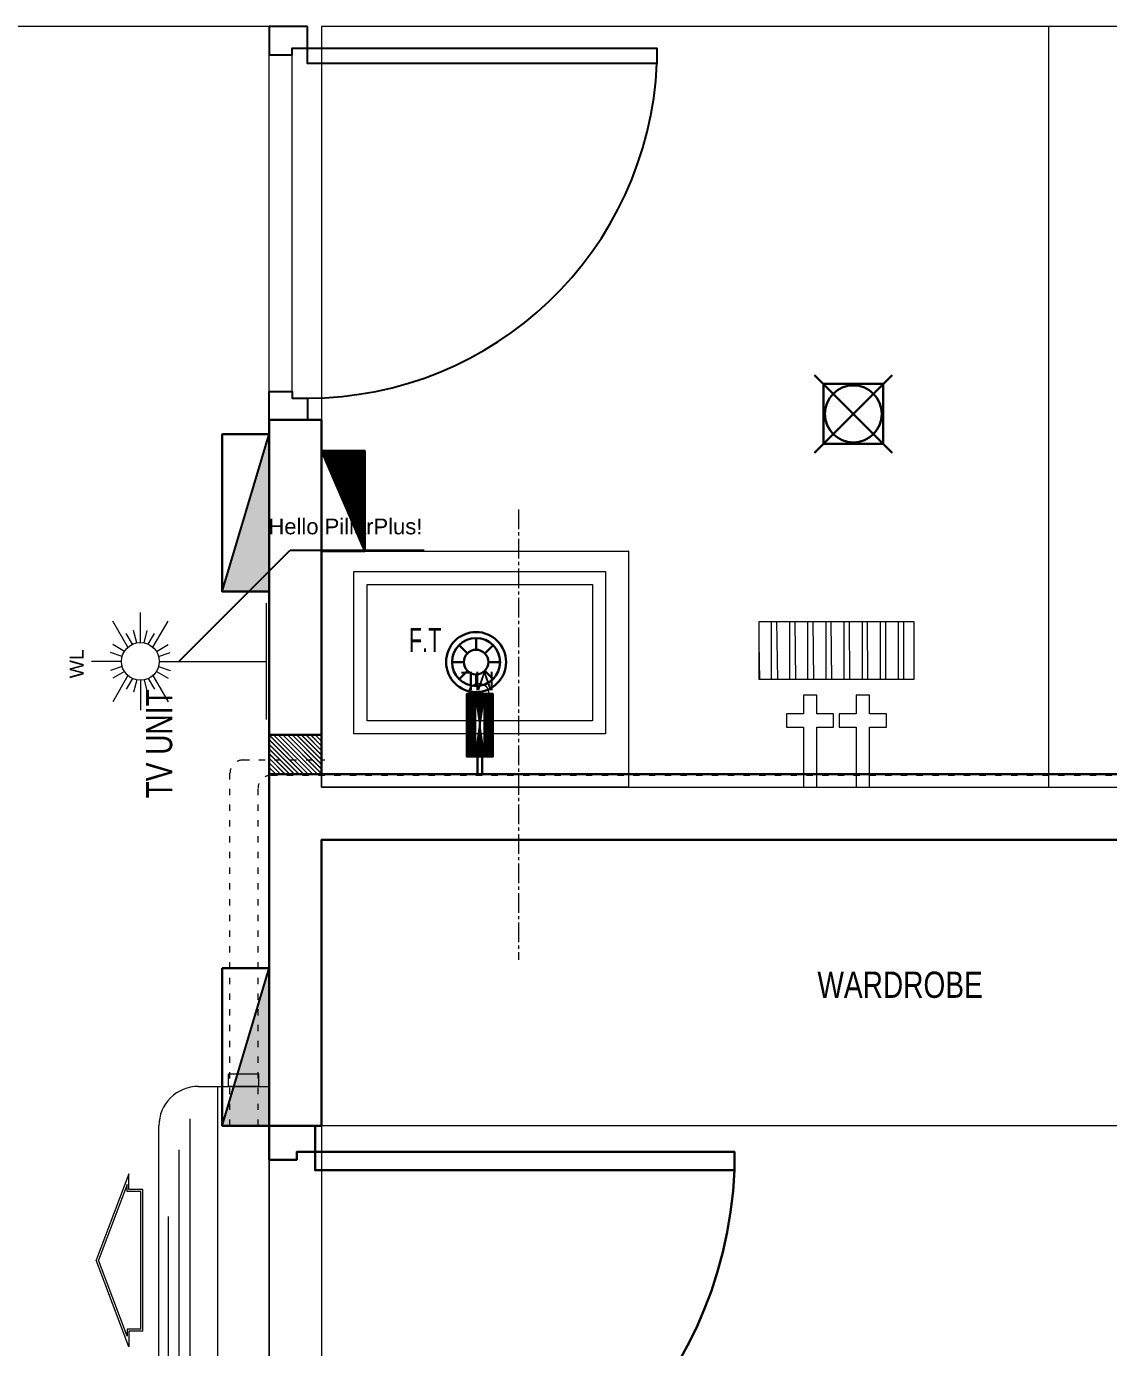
# Model space of a CAD drawing. Header units: millimetres. Extents: x 27934 to 36193, y -8056 to 1263.
# Drawn here: x 31154 to 33216, y -5320 to -2802 of the extents above; entities that cross this region are included whole.
import ezdxf

# ---------------------------------------------------------------- set-up
doc = ezdxf.new("R2010")
doc.units = ezdxf.units.MM
doc.header["$MEASUREMENT"] = 0
for name, pattern in [('ACAD_ISO03W100', [30, 12, -18]), ('CENTER2', [1.125, 0.75, -0.125, 0.125, -0.125]), ('DASHED', [0.75, 0.5, -0.25])]:
    doc.linetypes.add(name, pattern=pattern)
for name, color, linetype, lineweight in [('_MAA_Spec_Furniture', 251, 'Continuous', 13), ('door', 102, 'Continuous', 0), ('FUR', 9, 'Continuous', 9), ('FURNITURE', 250, 'Continuous', 13), ('OUTER', 6, 'Continuous', 35), ('PP-ROOM 1', 8, 'Continuous', 30), ('PP-ROOM 2', 8, 'Continuous', 30), ('PP-TOILET 3', 8, 'Continuous', 30), ('SAG RAG', 252, 'Continuous', 0), ('SH-Ele-Ceiling Light', 4, 'Continuous', 20), ('SH-Ele-Wall light', 6, 'Continuous', 20), ('SH-SLEEVE FOR AC', 170, 'DASHED', 5), ('WALL', 8, 'Continuous', 30), ('walls', 211, 'Continuous', 30)]:
    doc.layers.add(name, color=color, linetype=linetype, lineweight=lineweight)
for name, color, linetype in [('A-DOOR', 6, 'Continuous'), ('HI-WALL UNIT', 184, 'Continuous'), ('MIRROR LIGHT', 150, 'Continuous'), ('Pantry 1', 4, 'Continuous'), ('SH-DB', 7, 'Continuous'), ('TextLayer', 7, 'Continuous')]:
    doc.layers.add(name, color=color, linetype=linetype)
doc.styles.add('CEN', font='Century Gothic')
doc.styles.add('S2', font='romans.shx', dxfattribs={"width": 0.65, "height": 4})
doc.styles.get("Standard").update_dxf_attribs({"font": 'Arial.ttf'})
doc.styles.add('X-CORE NEW2$0$DIMTEXT', font='Romans.shx', dxfattribs={"width": 0.8})

# ---------------------------------------------------------------- blocks, each defined once
blk = doc.blocks.new('bulb')
at = {"layer": 'SH-Ele-Wall light', "lineweight": 20}
for p, q in [((24298.93087001696, -13831.35660733577), (24298.93087001696, -13825.72259361829)), ((24297.99686686989, -13831.48153992525), (24297.24462491642, -13829.31079325664)), ((24299.86487316404, -13831.48153992525), (24300.61711511751, -13829.31079325664)), ((24296.24708272736, -13832.58086403723), (24291.35390164513, -13829.7137310593)), ((24297.0525911927, -13831.89352823928), (24295.764404311, -13829.71770195053)), ((24300.80914884126, -13831.89352823928), (24302.09733572294, -13829.71770195053)), ((24301.61465730656, -13832.58086403723), (24306.50783838881, -13829.7137310593)), ((24295.44433661472, -13834.22225039364), (24293.12310717326, -13833.63519544736)), ((24295.70021888499, -13833.42974068117), (24293.69452703815, -13832.25489733205)), ((24302.16152114895, -13833.42974068117), (24304.16721299578, -13832.25489733205)), ((24302.41740341922, -13834.22225039364), (24304.73863286068, -13833.63519544736)), ((24295.37707338397, -13834.91040396875), (24289.74305966649, -13834.91040396875)), ((24295.44433661472, -13835.59855754389), (24293.12310717326, -13836.18561249018)), ((24295.70021888499, -13836.39106725634), (24293.69452703815, -13837.56591060545)), ((24302.16152114895, -13836.39106725634), (24304.16721299578, -13837.56591060545)), ((24302.41740341922, -13835.59855754389), (24304.73863286068, -13836.18561249018)), ((24302.48466664997, -13834.91040396875), (24308.11868036744, -13834.91040396875)), ((24296.24708272736, -13837.23994390029), (24291.35390164513, -13840.10707687822)), ((24297.0525911927, -13837.92727969824), (24295.764404311, -13840.10310598699)), ((24297.99686686989, -13838.33926801228), (24297.24462491642, -13840.5100146809)), ((24298.93087001696, -13838.46420060174), (24298.93087001697, -13858.61355559153)), ((24299.86487316404, -13838.33926801228), (24300.61711511751, -13840.5100146809)), ((24300.80914884126, -13837.92727969824), (24302.09733572294, -13840.10310598699)), ((24301.61465730656, -13837.23994390029), (24306.50783838881, -13840.10707687822)), ((24287.97238344823, -13858.61355559153), (24309.8893565857, -13858.61355559153))]:
    blk.add_line(p, q, dxfattribs=at)
blk.add_circle((24298.93087001696, -13834.91040396875), 3.553796632992451, dxfattribs=at)
at = {"layer": 'SH-Ele-Wall light', "color": 7}
blk.add_text('WL', height=2.613462370928194, rotation=3.9551647797e-06, dxfattribs=at).set_placement((24295.72928564184, -13824.24867445658))
blk = doc.blocks.new('A$C64614524')
at = {"layer": 'SAG RAG', "lineweight": 0}
for p, q in [((-8.521573195321253, 1.819e-12), (8.521573195317613, -1.819e-12)), ((-8.521573195321253, -1.819e-12), (-8.521573195321253, -1.655826635374975)), ((-8.28699121882164, -0.2345819764959742), (8.286991218818002, -0.2345819764996122)), ((-8.28699121882164, -0.2345819764977932), (-8.286991218825277, -1.89040861187459)), ((8.286991218818002, -0.2345819765014312), (8.286991218818002, -1.890408611876408)), ((8.521573195317613, -1.819e-12), (8.521573195317613, -1.655826635374975)), ((-10.40335497793785, -1.655826635374975), (0, -5.580614340677128)), ((-8.521573195321253, -1.655826635374975), (-10.40335497793785, -1.655826635374975)), ((-9.116973714622873, -1.890408611876408), (-3.638e-12, -5.329893895283021)), ((-8.28699121882164, -1.89040861187459), (-9.11697371462651, -1.89040861187459)), ((10.40335497793785, -1.655826635374975), (0, -5.580614340677128)), ((9.11697371462651, -1.89040861187459), (0, -5.32989389528484)), ((8.286991218818002, -1.890408611876408), (9.116973714622873, -1.89040861187459)), ((8.521573195317613, -1.655826635374975), (10.40335497793785, -1.655826635374975))]:
    blk.add_line(p, q, dxfattribs=at)
blk = doc.blocks.new('ERTRTRTRTRTRT')
at = {"layer": 'HI-WALL UNIT', "color": 8, "lineweight": 0}
for p, q in [((-31232277.08642934, -21984781.56810336, -2.7514181056e-06), (-31232277.08642934, -21984724.03428651, -2.7514181056e-06)), ((-31232277.08642934, -21984724.03428651, -2.7514181056e-06), (-31232253.24506675, -21984724.03428651, -2.7514181056e-06)), ((-31232253.24506675, -21984704.00000001, -2.7514181056e-06), (-31231203.24506674, -21984704.00000001, -2.7514181056e-06)), ((-31232253.24506675, -21984839.00000001, -2.7514181056e-06), (-31232253.24506675, -21984704.00000001, -2.7514181056e-06)), ((-31232253.24506675, -21984724.03428651, -2.7514181056e-06), (-31232253.24506675, -21984781.56810336, -2.7514181056e-06)), ((-31231203.24506674, -21984704.00000001, -2.7514181056e-06), (-31231203.24506674, -21984839.00000001, -2.7514181056e-06)), ((-31232253.24506675, -21984781.56810336, -2.7514181056e-06), (-31232277.08642934, -21984781.56810336, -2.7514181056e-06)), ((-31231203.24506674, -21984801.99432863, -2.7514181056e-06), (-31232253.24506675, -21984801.99432863, -2.7514181056e-06)), ((-31232191.28075048, -21984855.39738813, -2.7514181056e-06), (-31231265.20938302, -21984855.39738813, -2.7514181056e-06)), ((-31232132.12678051, -21984875.84357073, -2.7514181056e-06), (-31231324.36335299, -21984875.84357073, -2.7514181056e-06)), ((-31232005.36827345, -21984896.28975334, -2.7514181056e-06), (-31231451.12186004, -21984896.28975334, -2.7514181056e-06)), ((-31231278.24506675, -21984914, -2.7514181056e-06), (-31232178.24506675, -21984914, -2.7514181056e-06))]:
    blk.add_line(p, q, dxfattribs=at)
for centre, start, end in [((-31232178.24506675, -21984839.00000001, -2.7514181056e-06), 179.999999997154, 270.0000000028459), ((-31231278.24506675, -21984839.00000001, -2.7514181056e-06), 269.9999999971541, 2.8459094e-09)]:
    blk.add_arc(centre, 74.9999999962747, start, end, dxfattribs=at)
at = {"layer": 'HI-WALL UNIT', "xscale": -15.84481338223536, "yscale": 15.84481338223536, "zscale": 15.84481338316491}
for p in [(-31231921.8088698, -21984944.88885982, -2.7514181056e-06), (-31231534.75309514, -21984944.88885982, -2.7514181056e-06)]:
    blk.add_blockref('A$C64614524', p, dxfattribs=at)
blk = doc.blocks.new('*U220')
for points in [[(0, -0.5833333333333331), (0, 0.5833333333333331), (0.8666666666666664, 0.5833333333333331), (0.8666666666666664, -0.1166666666666666), (0.6666666666666666, -0.1166666666666666), (0.6666666666666666, -0.5833333333333331)], [(12, -0.5833333333333331), (12, 0.5833333333333331), (11.13333333333333, 0.5833333333333331), (11.13333333333333, -0.1166666666666666), (11.33333333333333, -0.1166666666666666), (11.33333333333333, -0.5833333333333331)], [(11.33333333333333, -0.5833333333333331), (11.33333333333333, -11.24092249254502), (10.86666666666666, -11.23978677713911), (10.86666666666666, -0.5833333333333331)]]:
    blk.add_lwpolyline(points, close=True)
at = {"color": 251}
blk.add_arc((11.33333333333333, -0.583333333333335), 10.66666666666666, 180, 267.4925092964127, dxfattribs=at)
blk = doc.blocks.new('A$C59AC3610')
at = {"layer": 'FUR'}
for points in [[(8.90137453098e-05, 6.267256038903722), (8.90137453098e-05, 5.267256038903721), (1.426215460320235, 5.267256038903721), (1.426215460320235, 3.98567448434187), (2.426215460320229, 3.98567448434187), (2.426215460320229, 5.267256038903721), (6.96726154055068, 5.267256038903721), (6.96726154055068, 6.267256038903722), (2.426215460320229, 6.267256038903722), (2.426215460320229, 7.548837593465576), (1.426215460320235, 7.548837593465576), (1.426215460320235, 6.267256038903722)], [(8.90137453098e-05, 2.281657548446673), (8.90137453098e-05, 1.281657548446672), (1.426215460320235, 1.281657548446672), (1.426215460320235, 7.59938848205e-05), (2.426215460320229, 7.59938848205e-05), (2.426215460320229, 1.281657548446672), (6.96726154055068, 1.281657548446672), (6.96726154055068, 2.281657548446673), (2.426215460320229, 2.281657548446673), (2.426215460320229, 3.563239103008526), (1.426215460320235, 3.563239103008526), (1.426215460320235, 2.281657548446673)]]:
    blk.add_lwpolyline(points, close=True, dxfattribs=at)
blk = doc.blocks.new('GRDST6')
at = {"layer": 'MIRROR LIGHT', "lineweight": 30, "ltscale": 0.6}
h = blk.add_hatch(dxfattribs=at)
h.set_pattern_fill('ANSI31', color=256)
h.set_pattern_definition([(45, (0, 0), (-0.0883883476483184, 0.0883883476483185), [])])
h.paths.add_polyline_path([(-29909156.45989812, -22409378.53622349), (-29909156.45989812, -22409270.05147804), (-29909201.63138909, -22409270.05147804), (-29909201.63138909, -22409378.53622349)])
edge = h.paths.add_edge_path(flags=17)
edge.add_line((-29909187.11813523, -22409378.53622349), (-29909187.11813523, -22409270.05147804))
edge.add_line((-29909170.97315199, -22409378.53622349), (-29909170.97315199, -22409270.05147804))
at = {"layer": 'MIRROR LIGHT', "color": 165, "lineweight": 30, "ltscale": 0.6, "true_color": 0x5e67af}
for p, q in [((-29909179.04564361, -22409239.46619081), (-29909212.69074701, -22409239.46619081)), ((-29909183.00834266, -22409270.05147804), (-29909183.00834266, -22409239.46619081)), ((-29909179.04564361, -22409239.46619081), (-29909145.4005402, -22409239.46619081)), ((-29909175.08294455, -22409270.05147804), (-29909175.08294455, -22409239.46619081))]:
    blk.add_line(p, q, dxfattribs=at)
at = {"layer": 'MIRROR LIGHT', "color": 4, "lineweight": 30}
for p, q in [((-29909187.11813523, -22409378.53622349), (-29909187.11813523, -22409270.05147804)), ((-29909170.97315199, -22409378.53622349), (-29909170.97315199, -22409270.05147804))]:
    blk.add_line(p, q, dxfattribs=at)
at = {"layer": 'MIRROR LIGHT', "lineweight": 30, "ltscale": 30}
blk.add_lwpolyline([(-29909156.45989812, -22409378.53622349), (-29909156.45989812, -22409270.05147804), (-29909201.63138909, -22409270.05147804), (-29909201.63138909, -22409378.53622349)], close=True, dxfattribs=at)
at = {"layer": 'MIRROR LIGHT', "lineweight": 30, "ltscale": 0.6, "insert": (-29909205.01494107, -22409384.89626065), "char_height": 32.09418464308237, "attachment_point": 1, "style": 'CEN'}
blk.add_mtext_dynamic_manual_height_columns('{\\C152;\\c12285479;ML}', width=59.84976617991924, gutter_width=66.86288467308826, heights=[0], dxfattribs=at)
blk = doc.blocks.new('SQUARE LIGHT')
at = {"layer": 'SH-Ele-Ceiling Light', "color": 174, "lineweight": 30}
for p, q in [((-31633700.84783625, -21510287.1482273), (-31633849.15216376, -21510138.85177271)), ((-31633700.85177269, -21510138.84783623), (-31633849.14822732, -21510287.15216378))]:
    blk.add_line(p, q, dxfattribs=at)
blk.add_lwpolyline([(-31633832.13397665, -21510155.8690564), (-31633717.86602337, -21510155.8690564), (-31633717.86602337, -21510270.13094363), (-31633832.13397665, -21510270.13094363)], close=True, dxfattribs=at)
at = {"layer": 'SH-Ele-Ceiling Light', "color": 4, "lineweight": 30}
blk.add_circle((-31633775, -21510213), 54.35273736945097, dxfattribs=at)
blk = doc.blocks.new('SB')
at = {"layer": 'walls'}
h = blk.add_hatch(dxfattribs=at)
h.set_pattern_fill('ANSI31', color=256, scale=12.86155694101865)
h.set_pattern_definition([(44.99999999999999, (-3439590.856696032, -8882.267528430682), (-1.136811766201399, 1.136811766201399), [])])
h.paths.add_polyline_path([(264793.492817469, -7326.645883553642), (264793.492817469, -6988.054378593528), (264647.1389807127, -6988.054378593528)])
blk.add_line((264647.1389807127, -6988.054378593528), (264793.492817469, -7326.645883553642), dxfattribs=at)
blk.add_lwpolyline([(264647.1389807127, -7326.645883553642), (264793.492817469, -7326.645883553642), (264793.492817469, -6988.054378593528), (264647.1389807127, -6988.054378593528)], close=True, dxfattribs=at)
blk = doc.blocks.new('LV')
at = {"layer": 'SH-DB'}
blk.add_hatch(color=30, dxfattribs=at).paths.add_polyline_path([(-31635188.24501903, -21511099), (-31635488.24501902, -21511009.76147956), (-31635488.24501902, -21511099)])
at = {"layer": 'SH-DB', "color": 30}
blk.add_line((-31635488.24501902, -21511009.76147955, -1.0477157255e-06), (-31635188.24501903, -21511099, -1.0477157255e-06), dxfattribs=at)
at = {"layer": 'SH-DB', "color": 30, "lineweight": 30, "elevation": -1.0477157255e-06}
blk.add_lwpolyline([(-31635188.24501903, -21511099), (-31635188.24501903, -21511009.76147955), (-31635488.24501902, -21511009.76147955), (-31635488.24501902, -21511099)], close=True, dxfattribs=at)
blk = doc.blocks.new('EPBX')
at = {"layer": 'SH-DB'}
blk.add_hatch(color=30, dxfattribs=at).paths.add_polyline_path([(-31634888.24501904, -21510353.96838622), (-31634977.48353947, -21510653.96838622), (-31634888.24501904, -21510653.96838622)])
at = {"layer": 'SH-DB', "color": 30}
blk.add_line((-31634977.48353949, -21510653.96838622), (-31634888.24501902, -21510353.96838622), dxfattribs=at)
at = {"layer": 'SH-DB', "color": 30, "lineweight": 30}
blk.add_lwpolyline([(-31634888.24501902, -21510353.96838622), (-31634977.48353949, -21510353.96838622), (-31634977.48353949, -21510653.96838622), (-31634888.24501902, -21510653.96838622)], close=True, dxfattribs=at)
blk = doc.blocks.new('ft')
at = {"layer": 'Pantry 1', "color": 4, "lineweight": 30}
for p, q in [((375735.9113771082, 228355.1510192758), (375735.2911272818, 228355.7712691021)), ((375736.5640482833, 228355.4213645283), (375736.5640482832, 228356.2985302448)), ((375737.2167194585, 228355.1510192758), (375737.8369692847, 228355.7712691022)), ((375735.6410318556, 228354.4983481006), (375734.7638661393, 228354.4983481006)), ((375737.4870647109, 228354.4983481007), (375738.3642304275, 228354.4983481007)), ((375735.9113771082, 228353.8456769255), (375735.291127282, 228353.2254270992)), ((375736.5640482833, 228353.575331673), (375736.5640482833, 228352.6981659566)), ((375737.2167194585, 228353.8456769255), (375737.8369692848, 228353.2254270992))]:
    blk.add_line(p, q, dxfattribs=at)
for radius in [2.25022768011874, 1.800182144094993, 0.923016427672627]:
    blk.add_circle((375736.5640482833, 228354.4983481007), radius, dxfattribs=at)
at = {"layer": 'Pantry 1', "color": 4, "linetype": 'Continuous', "lineweight": 13, "insert": (375733.9643462751, 228357.0588413651), "char_height": 1.800182144094993, "attachment_point": 3, "style": 'S2'}
blk.add_mtext_dynamic_manual_height_columns('{\\fArial|b0|i0|c0|p0;F.T}', width=3.387824005469537, gutter_width=20, heights=[0], dxfattribs=at)
blk = doc.blocks.new('CHANNEL')
at = {"layer": '_MAA_Spec_Furniture'}
h = blk.add_hatch(dxfattribs=at)
h.set_pattern_fill('ANSI32', color=253, scale=25, angle=224.9999999999998)
h.set_pattern_definition([(270, (-29048468.01845406, -31281408.99648974), (-9.375, -2.4e-15), []), (270, (-29048464.89345408, -31281412.12148973), (-9.375, -2.4e-15), [])])
h.paths.add_polyline_path([(-31633542.83786571, -21511016.99648974), (-31633542.83786571, -21510986.99648974), (-31633462.8378657, -21510986.99648974), (-31633462.8378657, -21511016.99648974)])
at = {"layer": '_MAA_Spec_Furniture', "color": 253, "elevation": 2.7514181056e-06}
blk.add_lwpolyline([(-31633542.83786571, -21511016.99648974), (-31633542.83786571, -21510986.99648974), (-31633462.8378657, -21510986.99648974), (-31633462.8378657, -21511016.99648974)], close=True, dxfattribs=at)
blk = doc.blocks.new('DOOR')
for points in [[(-31634800.74501904, -21511671.96838742), (-31634888.24501904, -21511671.96838745), (-31634888.24501902, -21511736.96838744), (-31634835.74501902, -21511736.96838743), (-31634835.74501902, -21511721.96838743), (-31634800.74501904, -21511721.96838742)], [(-31634800.74501904, -21511721.96838742), (-31634001.42583209, -21511721.9683872), (-31634001.51101073, -21511756.9683872), (-31634800.74501901, -21511756.96838742)], [(-31634800.74501878, -21512571.96838742), (-31634888.24501879, -21512571.96838745), (-31634888.24501881, -21512506.96838744), (-31634835.74501882, -21512506.96838743), (-31634835.7450188, -21512521.96838743), (-31634800.7450188, -21512521.96838743)]]:
    blk.add_lwpolyline(points, close=True)
at = {"color": 251}
blk.add_arc((-31634800.74501904, -21511721.96838742), 799.9999999999995, 270.0000000170755, 357.4925093135558, dxfattribs=at)
at = {"layer": 'door'}
blk.add_line((-31634888.24501904, -21512571.96838745, 2.340801951e-07), (-31634888.24501904, -21511671.96838745, 2.340801951e-07), dxfattribs=at)
blk = doc.blocks.new('zw$F949')
at = {"lineweight": 0, "ltscale": 60}
blk.add_circle((32015.69877703657, -4072.815952486386, 2.7514181056e-06), 19, dxfattribs=at)
at = {"layer": 'FUR'}
for points in [[(31777.81669649279, -3840.469596548967), (32257.45102375169, -3840.469596548967), (32257.45102375169, -4150.246862831552), (31777.81669649279, -4150.246862831552)], [(31802.81669649279, -3865.469596548967), (32232.4510237517, -3865.469596548967), (32232.4510237517, -4125.246862831555), (31802.81669649279, -4125.246862831555)]]:
    blk.add_lwpolyline(points, close=True, dxfattribs=at)

msp = doc.modelspace()

# ---------------------------------------------------------------- hatches: boundary and pattern name
at = {"layer": 'SH-SLEEVE FOR AC', "linetype": 'Continuous', "ltscale": 0.6}
h = msp.add_hatch(dxfattribs=at)
h.set_pattern_fill('ANSI31', color=1, scale=50, angle=90.00000000000006)
h.set_pattern_definition([(135, (-21932245.28994631, 31228491.44604642), (-4.419417382415923, -4.419417382415916), [])])
h.paths.add_polyline_path([(31616.1714035066, -4226.812091234168), (31616.1714035066, -4151.812091245346), (31716.17140349915, -4151.812091245346), (31716.17140349915, -4226.812091234168)])
h = msp.add_hatch(dxfattribs=at)
h.set_pattern_fill('ANSI31', color=1, scale=50, angle=89.99999999999999)
h.set_pattern_definition([(135, (9685381.41641499, 52740163.41428957), (-4.419417382415923, -4.419417382415916), [])])
h.paths.add_polyline_path([(31616.17140351777, -4226.836331966362), (31616.17140351777, -4151.836331966362), (31716.1714035066, -4151.836331966362), (31716.1714035066, -4226.836331966362)])

# ---------------------------------------------------------------- linework, layer by layer
at = {"layer": '_MAA_Spec_Furniture', "color": 150, "linetype": 'ACAD_ISO03W100'}
msp.add_lwpolyline([(31541.57876783778, -4896.79387925475), (31541.57876783778, -4224.812091256521, -0.4142135622858061), (31566.57876783778, -4199.812091263971), (31722.62489189749, -4199.812091263971)], format="xyb", dxfattribs=at)
at = {"layer": '_MAA_Spec_Furniture', "linetype": 'ACAD_ISO03W100'}
msp.add_lwpolyline([(31595.06659596955, -4896.789557307056), (31595.06659596955, -4253.812091263973, -0.4142135623294509), (31620.06659596955, -4228.812091256521), (34012.96788697859, -4228.812091256521, -0.4142135623294509), (34037.96788697859, -4253.812091263973), (34037.96788697859, -4428.312091263971, 0.4142135623294509), (34062.96788697859, -4453.31209125652), (34291.18964868953, -4453.31209125652)], format="xyb", dxfattribs=at)
at = {"layer": 'door', "ltscale": 0.6}
msp.add_line((31659.93965268676, -3497.669421407424, -1.4322163249e-06), (31659.93965252658, -2856.00275473579, -1.4322493583e-06), dxfattribs=at)
at = {"layer": 'FUR', "ltscale": 15}
msp.add_line((33101.19877775927, -2801.815952475212, 2.7514181056e-06), (33101.19877736812, -4251.815952687553, 2.7514181056e-06), dxfattribs=at)
at = {"layer": 'FUR'}
msp.add_line((33851.18965250795, -4896.787850516878, -2.751418107e-06), (31716.18965250795, -4896.787850516878), dxfattribs=at)
at = {"layer": 'FUR', "elevation": 2.7514181056e-06}
msp.add_lwpolyline([(32301.9134951288, -3801.815952486388), (32301.19877703657, -3801.815952486388), (32301.19877703657, -4251.815952486388), (31716.19877703657, -4251.815952486388), (31716.19877703657, -3801.815952486388), (32301.9134951288, -3801.815952486388)], dxfattribs=at)
at = {"layer": 'FURNITURE', "linetype": 'CENTER2', "ltscale": 50}
msp.add_line((32091.19877703284, -3722.184277984343, 2.7514181056e-06), (32091.19877703657, -4580.579804102918, 2.7514181056e-06), dxfattribs=at)
at = {"layer": 'PP-ROOM 1', "lineweight": 0, "ltscale": 60}
msp.add_lwpolyline([(31616.18965250795, -2801.812095067493), (28266.18965250795, -2801.812095067493), (28266.18965250795, -7641.766509435169), (31616.18965250795, -7641.766509435169)], close=True, dxfattribs=at)
at = {"layer": 'PP-ROOM 2', "lineweight": 0, "ltscale": 60}
msp.add_lwpolyline([(35261.18965250795, -4896.812091245345), (31716.18964868953, -4896.812091245345), (31716.18964868953, -7641.766509435169), (35261.18965250795, -7641.766509435169)], close=True, dxfattribs=at)
at = {"layer": 'PP-TOILET 3', "lineweight": 0, "ltscale": 60}
msp.add_lwpolyline([(33851.18965250795, -2801.812095067493), (31716.19877703657, -2801.812095067493), (31716.19877703657, -4251.815952486388), (33851.18965250795, -4251.815952486388)], close=True, dxfattribs=at)
at = {"layer": 'SH-SLEEVE FOR AC', "linetype": 'Continuous', "lineweight": 30, "ltscale": 0.6}
for points, elevation in [([(31616.1714035066, -4226.812091234168), (31616.1714035066, -4151.812091245346), (31716.17140349915, -4151.812091245346), (31716.17140349915, -4226.812091234168)], -2.751418107e-06), ([(31616.17140351777, -4226.836331966362), (31616.17140351777, -4151.836331966362), (31716.1714035066, -4151.836331966362), (31716.1714035066, -4226.836331966362)], -1.7037023815e-06)]:
    msp.add_lwpolyline(points, close=True, dxfattribs=dict(at, elevation=elevation))
at = {"layer": 'TextLayer'}
for p, q in [((31444.390018404316, -4011.860332511802, 8.527160678e-07), (31656.52205276028, -3799.728298155838)), ((31656.52205276028, -3799.728298155838), (31911.52205276028, -3799.728298155838))]:
    msp.add_line(p, q, dxfattribs=at)
at = {"layer": 'WALL', "linetype": 'Continuous', "lineweight": 30, "ltscale": 0.6}
msp.add_lwpolyline([(33851.18965250795, -4226.812091256521), (31716.18964868953, -4226.812091256521), (31716.18964868953, -3551.812095067493), (31616.18965250795, -3551.812095067493), (31616.18965250795, -4896.812091245345), (31716.18964868953, -4896.812091245345), (31716.18964868953, -4351.812091256521), (33851.18965250795, -4351.812091256521)], close=True, dxfattribs=at)

# ---------------------------------------------------------------- block references
msp.add_blockref('zw$F949', (0, 0))
at = {"color": 1, "linetype": 'Continuous', "lineweight": 13, "xscale": 25.40415704388033, "yscale": 25.40415704388033, "zscale": 25.40415704388033}
msp.add_blockref('ft', (-9513260.189062685, -5805166.692025538), dxfattribs=at)
at = {"layer": 'A-DOOR', "extrusion": (0, 0, -1), "xscale": -62.5, "yscale": 62.5, "zscale": -62.5, "rotation": 269.9999999854858}
msp.add_blockref('*U220', (-31652.64798604866, -3551.836088075332, 1.0477157255e-06), dxfattribs=at)
at = {"layer": 'FUR', "extrusion": (0, 0, -1), "xscale": -25.20547944956265, "yscale": 25.20547944956265, "zscale": -25.20547944956265, "rotation": 90}
msp.add_blockref('A$C59AC3610', (-32602.07175538858, -4076.202785226544, -2.7514181056e-06), dxfattribs=at)
at = {"layer": 'HI-WALL UNIT', "linetype": 'Continuous', "lineweight": 40, "ltscale": 0.6, "rotation": 270.0000000000001}
msp.add_blockref('ERTRTRTRTRTRT', (22016320.18965256, -31237075.03291722, 2.9854983007e-06), dxfattribs=at)
at = {"layer": 'MIRROR LIGHT', "lineweight": 30, "xscale": 1.1, "yscale": 1.1, "zscale": 1.1, "rotation": 180}
msp.add_blockref('GRDST6', (-32868079.31634786, -24654390.22490113), dxfattribs=at)
at = {"layer": 'OUTER', "xscale": 0.564049294467231, "yscale": 0.564049294467231, "zscale": 0.564049294467231}
msp.add_blockref('SB', (-117557.8332478126, 330.7734889434359, 2.7514181056e-06), dxfattribs=at)
at = {"layer": 'SH-Ele-Wall light', "lineweight": 0, "xscale": 10.1368990026067, "yscale": 10.1368990026067, "zscale": 10.1368990026067, "rotation": 90.00000000000006}
msp.add_blockref('bulb', (-108872.2697309723, -250327.668433196, 8.527160678e-07), dxfattribs=at)
at = {"layer": 'WALL', "lineweight": 0}
for name, p in [('SQUARE LIGHT', (31666504.43467154, 21506672.68053694)), ('EPBX', (31666504.43467154, 21506775.18053695)), ('DOOR', (31666504.43467154, 21506775.18053695))]:
    msp.add_blockref(name, p, dxfattribs=at)
at = {"layer": 'WALL', "lineweight": 0, "xscale": 3.68163794432939, "yscale": 3.68163794432939, "zscale": 3.68163794432939}
msp.add_blockref('CHANNEL', (116495801.5351847, 79191730.13027577, -4.6268890857e-06), dxfattribs=at)
at = {"layer": 'WALL', "lineweight": 0, "rotation": 90}
msp.add_blockref('LV', (-21479482.81034748, 31630591.45716973, 1.0477157255e-06), dxfattribs=at)

# ---------------------------------------------------------------- texts
at = {"layer": '_MAA_Spec_Furniture', "linetype": 'ACAD_ISO03W100', "insert": (31406.78166455944, -4169.035595825902), "char_height": 50, "width": 409.6094493541809, "attachment_point": 5, "rotation": 90.00000000122479, "style": 'X-CORE NEW2$0$DIMTEXT'}
msp.add_mtext('\\A1;{\\fCentury Gothic|b0|i0|c0|p34;TV UNIT }', dxfattribs=at)
at = {"layer": '_MAA_Spec_Furniture', "linetype": 'ACAD_ISO03W100', "insert": (32818.5361701863, -4628.487975056311), "char_height": 50, "width": 409.6094493541809, "attachment_point": 5, "style": 'X-CORE NEW2$0$DIMTEXT'}
msp.add_mtext('\\A1;{\\fCentury Gothic|b0|i0|c0|p34;WARDROBE}', dxfattribs=at)
at = {"layer": 'TextLayer', "insert": (31761.52205276028, -3739.728298155838), "char_height": 30, "attachment_point": 2}
msp.add_mtext('Hello PillarPlus!', dxfattribs=at)

doc.saveas('drawing.dxf')
